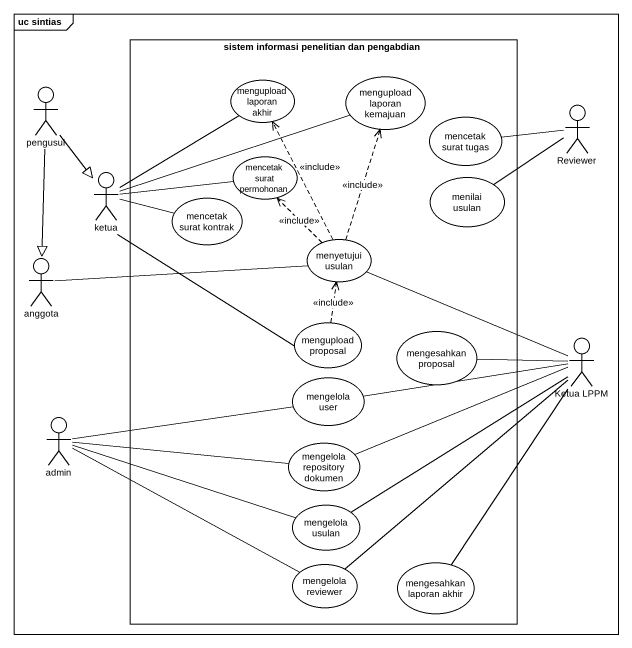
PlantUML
@startuml
mainframe uc sintias
rectangle "sistem informasi penelitian dan pengabdian" as sistem_informasi_penelitian {
  usecase "mengupload laporan akhir" as mengupload_laporan_akhir
  usecase "mengupload laporan kemajuan" as mengupload_laporan_kemajuan
  usecase "mencetak surat tugas" as mencetak_surat_tugas
  usecase "mencetak surat permohonan" as mencetak_surat_permohonan
  usecase "menilai usulan" as menilai_usulan
  usecase "mencetak surat kontrak" as mencetak_surat_kontrak
  usecase "menyetujui usulan" as menyetujui_usulan
  usecase "mengupload proposal" as mengupload_proposal
  usecase "mengesahkan proposal" as mengesahkan_proposal
  usecase "mengelola user" as mengelola_user
  usecase "mengelola repository dokumen" as mengelola_repository_dokumen
  usecase "mengelola usulan" as mengelola_usulan
  usecase "mengelola reviewer" as mengelola_reviewer
  usecase "mengesahkan laporan akhir" as mengesahkan_laporan_akhir
}
actor pengusul
actor Reviewer
actor ketua
actor anggota
actor "Ketua LPPM" as Ketua_LPPM
actor admin
pengusul --|> ketua
pengusul --|> anggota
Reviewer -left- mencetak_surat_tugas
Reviewer -left- menilai_usulan
ketua -up- mengupload_laporan_akhir
ketua -right- mengupload_laporan_kemajuan
ketua -right- mencetak_surat_permohonan
ketua -right- mencetak_surat_kontrak
ketua -- mengupload_proposal
anggota -right- menyetujui_usulan
menyetujui_usulan .up.> mengupload_laporan_akhir : <<include>>
menyetujui_usulan .up.> mengupload_laporan_kemajuan : <<include>>
menyetujui_usulan .up.> mencetak_surat_permohonan : <<include>>
mengupload_proposal .up.> menyetujui_usulan : <<include>>
mengesahkan_proposal -right- Ketua_LPPM
Ketua_LPPM -left- menyetujui_usulan
Ketua_LPPM -left- mengelola_user
Ketua_LPPM -left- mengelola_repository_dokumen
Ketua_LPPM -left- mengelola_usulan
Ketua_LPPM -- mengelola_reviewer
Ketua_LPPM -- mengesahkan_laporan_akhir
admin -right- mengelola_user
admin -right- mengelola_repository_dokumen
admin -right- mengelola_usulan
admin -right- mengelola_reviewer
@enduml
